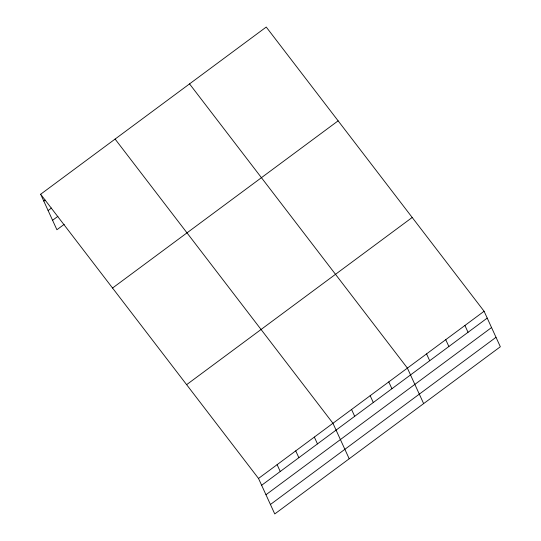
<?xml version="1.0" encoding="UTF-8"?>
<svg xmlns="http://www.w3.org/2000/svg" width="541" height="541" viewBox="0 0 541 541"><rect width="100%" height="100%" fill="white"/><g stroke="black" fill="none" stroke-linecap="round" stroke-linejoin="round"><path stroke-width="0.81" d="M40.656 194.246L266.24 27.05L484.094 311.258L500.344 346.754L274.76 513.95L258.51 478.454L40.656 194.246L56.906 229.742L64.217 224.326M43.787 201.076L45.113 200.096M48.115 210.537L51.436 208.075M52.578 220.282L57.894 216.346M112.548 288.035L338.132 120.839M186.618 384.665L412.201 217.468M258.51 478.454L484.094 311.258M261.634 485.284L487.218 318.088M265.969 494.745L491.553 327.548M270.426 504.489L496.009 337.293M189.546 83.896L407.393 368.103L423.644 403.6M115.098 139.071L332.952 423.278L349.202 458.775M464.915 325.466L468.046 332.296M445.743 339.68L448.868 346.51M426.565 353.895L429.696 360.725M388.783 381.899L391.907 388.729M370.172 395.694L373.297 402.524M351.562 409.483L354.686 416.313M314.341 437.074L317.466 443.904M295.731 450.869L298.855 457.7M277.12 464.665L280.245 471.495"/></g></svg>
